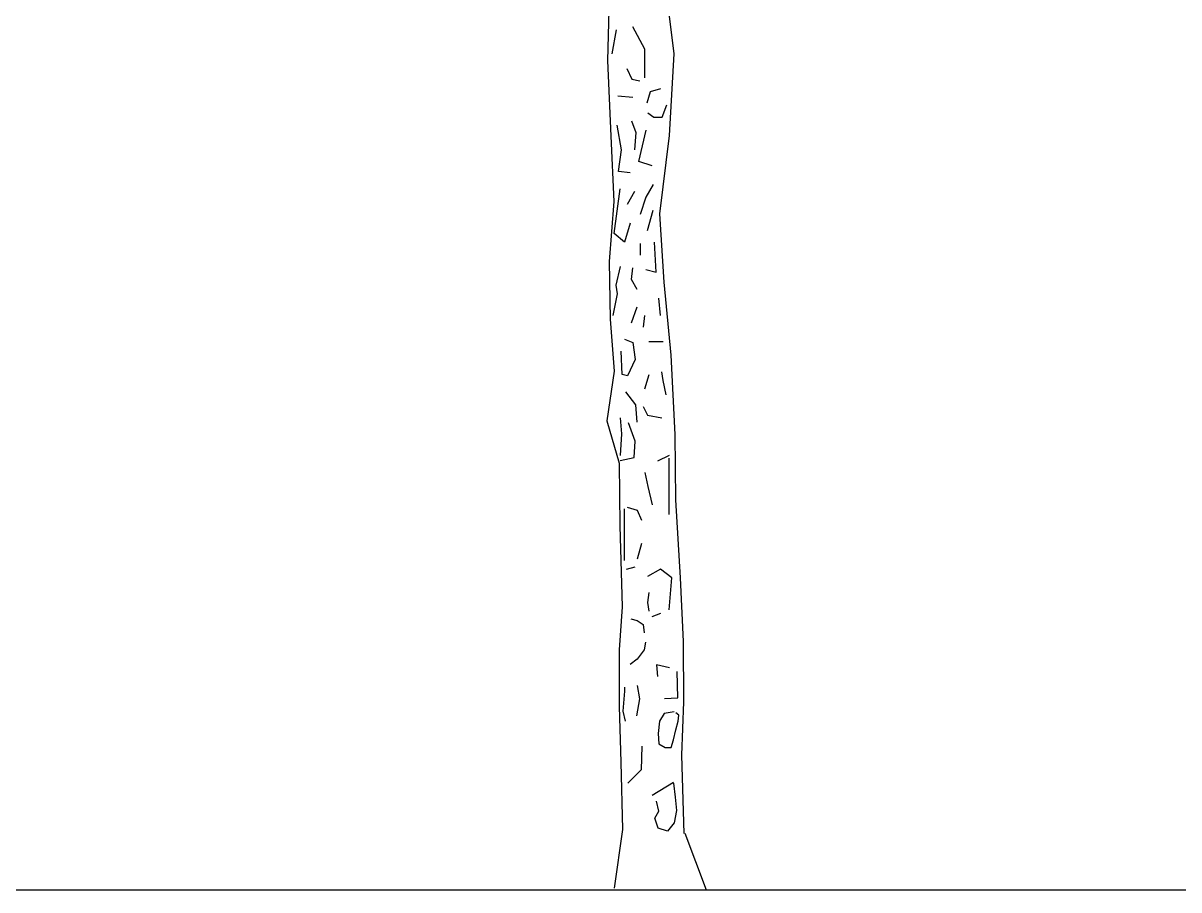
# Model space of a CAD drawing. Header units: millimetres. Extents: x 87938 to 265635, y 330093 to 434310.
# Drawn here: x 256680 to 261980, y 365241 to 369217 of the extents above; entities that cross this region are included whole.
import ezdxf

# ---------------------------------------------------------------- set-up
doc = ezdxf.new("R2010")
doc.units = ezdxf.units.MM
doc.layers.add('www.cad-blocks.net', color=7, linetype='Continuous')

# ---------------------------------------------------------------- blocks, each defined once
blk = doc.blocks.new('A$C61DD4849')
for p, q in [((2875.3, 4099.6), (2867.6, 3804)), ((3173, 3834.5), (3141.1, 4093.8)), ((2907.8, 3944.5), (2887.2, 3834.7)), ((3038.1, 3855.3), (2983.2, 3958.3)), ((3038.1, 3724.9), (3038.1, 3855.3)), ((3151.3, 3459.9), (3173, 3834.5)), ((2867.6, 3804), (2883, 3457.6)), ((2956.3, 3766.9), (2979.5, 3718.6)), ((2979.5, 3718.6), (3016.2, 3710.8)), ((3062.6, 3660.6), (3047.1, 3608.4)), ((3110.9, 3674.1), (3062.6, 3660.6)), ((2914.6, 3642.6), (2983.2, 3635.7)), ((3052.9, 3563.9), (3080, 3544.5)), ((3118.6, 3544.5), (3139.9, 3600.6)), ((2931.5, 3394.6), (2911.7, 3507)), ((2977.7, 3526.8), (2997.6, 3473.9)), ((3080, 3544.5), (3118.6, 3544.5)), ((2883, 3457.6), (2897.1, 3157.1)), ((2997.6, 3473.9), (2990.9, 3394.6)), ((3010.6, 3340.7), (3044.9, 3484.8)), ((3107.4, 3100.9), (3151.3, 3459.9)), ((2918.3, 3295.4), (2931.5, 3394.6)), ((3072.4, 3320.1), (3010.6, 3340.7)), ((2971.1, 3288.8), (2918.3, 3295.4)), ((3076.9, 3235.9), (3043.8, 3176.4)), ((2898.4, 3011), (2924.9, 3216)), ((2990.9, 3202.8), (2957.9, 3143.3)), ((2897.1, 3157.1), (2875.2, 2882.8)), ((3043.8, 3176.4), (3017.4, 3097)), ((3050.4, 3024.3), (3076.9, 3116.8)), ((3127.3, 2787.1), (3107.4, 3100.9)), ((2971.1, 3057.3), (2944.7, 2971.4)), ((2944.7, 2971.4), (2898.4, 3011)), ((3090.1, 2832.5), (3083.5, 2971.4)), ((3017.4, 2964.8), (3017.4, 2911.9)), ((2875.2, 2882.8), (2880.2, 2617.3)), ((2924.9, 2859), (2905, 2773)), ((2977.7, 2799.4), (2984.3, 2852.3)), ((3043.8, 2845.7), (3090.1, 2832.5)), ((2905, 2773), (2911.7, 2733.3)), ((3004.2, 2753.2), (2977.7, 2799.4)), ((3158.7, 2451.9), (3127.3, 2787.1)), ((2911.7, 2733.3), (2891.8, 2634.1)), ((3109.9, 2634.1), (3103.3, 2713.5)), ((2977.7, 2601.1), (3004.2, 2673.8)), ((2880.2, 2617.3), (2897.9, 2379.3)), ((3037.2, 2634.1), (3030.6, 2581.2)), ((2944.7, 2525.8), (2984.1, 2511)), ((2984.1, 2511), (2994, 2432.1)), ((3057, 2515.1), (3123.1, 2515.1)), ((2934.9, 2363.1), (2929.9, 2471.6)), ((3177.3, 2089.3), (3158.7, 2451.9)), ((2994, 2432.1), (2959.5, 2358.2)), ((2897.9, 2379.3), (2863.8, 2150.7)), ((2959.5, 2358.2), (2934.9, 2363.1)), ((3057, 2363), (3037.2, 2296.9)), ((3123.1, 2336.6), (3116.5, 2376.2)), ((3136.3, 2270.4), (3123.1, 2336.6)), ((2997.6, 2224.2), (2951.3, 2283.7)), ((3004.2, 2144.8), (2997.6, 2224.2)), ((3030.6, 2217.5), (3050.4, 2177.9)), ((3050.4, 2177.9), (3116.5, 2164.7)), ((2863.8, 2150.7), (2920.9, 1957.2)), ((2924.9, 2164.7), (2931.5, 2091.9)), ((2994, 2057.6), (2964.4, 2141.4)), ((2931.5, 2091.9), (2924.9, 1992.7)), ((3180.5, 1788.6), (3177.3, 2089.3)), ((2989, 1983.7), (2994, 2057.6)), ((2925, 1968.9), (2989, 1983.7)), ((3149.5, 1992.7), (3096.7, 1966.3)), ((3149.5, 1721.6), (3149.5, 1979.5)), ((2920.9, 1957.2), (2923.8, 1670)), ((3038.3, 1914.7), (3053.1, 1850.6)), ((3053.1, 1850.6), (3072.8, 1766.8)), ((2957.9, 1754.7), (3004.2, 1741.5)), ((3201.7, 1431.4), (3180.5, 1788.6)), ((2944.7, 1510), (2944.7, 1748.1)), ((3004.2, 1741.5), (3024, 1695.2)), ((2923.8, 1670), (2934.5, 1299)), ((3024, 1589.4), (3004.2, 1516.6)), ((2954.6, 1471.2), (2994, 1481)), ((3109.9, 1470.3), (3050.4, 1437.3)), ((3162.8, 1430.7), (3109.9, 1470.3)), ((3215.5, 1139.1), (3201.7, 1431.4)), ((3149.5, 1285.2), (3162.8, 1430.7)), ((3057, 1364.5), (3050.4, 1318.3)), ((2934.5, 1299), (2921.2, 1100.8)), ((3050.4, 1318.3), (3057, 1278.6)), ((2974.9, 1242.8), (3003.3, 1235.7)), ((3003.3, 1235.7), (3031.7, 1217.9)), ((3072.8, 1254.3), (3112.2, 1269.1)), ((3031.7, 1217.9), (3035.3, 1178.8)), ((3042.4, 1136.2), (3035.3, 1100.6)), ((3218.1, 862.8), (3215.5, 1139.1)), ((2921.2, 1100.8), (2920.6, 840.6)), ((3035.3, 1100.6), (3003.3, 1057.9)), ((3003.3, 1057.9), (2971.3, 1033)), ((3092.5, 1032.5), (3097.4, 978.3)), ((3151.6, 1017.8), (3092.5, 1032.5)), ((3189.7, 881.3), (3186.5, 1002.2)), ((2939.3, 819.7), (2946.4, 912.1)), ((2946.4, 912.1), (2946.4, 929.9)), ((3003.3, 937), (3013.9, 876.6)), ((3013.9, 876.6), (2999.7, 798.4)), ((3129.3, 878.1), (3189.7, 881.3)), ((3208.9, 618.6), (3218.1, 862.8)), ((2920.6, 840.6), (2927.9, 586.1)), ((2950, 773.5), (2939.3, 819.7)), ((3127.7, 809), (3106.3, 773.5)), ((3173.9, 816.1), (3127.7, 809)), ((3195.2, 801.9), (3181, 812.6)), ((3191.6, 773.5), (3195.2, 801.9)), ((3106.3, 773.5), (3099.2, 716.6)), ((3181, 734.4), (3191.6, 773.5)), ((3099.2, 716.6), (3102.8, 670.4)), ((3170.3, 688.1), (3181, 734.4)), ((3024.4, 658.6), (3021.2, 550.4)), ((3102.8, 670.4), (3131.2, 652.6)), ((3131.2, 652.6), (3159.6, 652.6)), ((3159.6, 652.6), (3170.3, 688.1)), ((2927.9, 586.1), (2936.8, 277.4)), ((3219.2, 258.4), (3208.9, 618.6)), ((3021.2, 550.4), (2960.8, 489.9)), ((3170.6, 493.1), (3072, 432.7)), ((3170.3, 489), (3177.4, 425)), ((3177.4, 425), (3184.5, 364.6)), ((3102.8, 361), (3092.1, 407.2)), ((3085, 329), (3102.8, 361)), ((3099.2, 282.8), (3085, 329)), ((3184.5, 364.6), (3173.9, 307.7)), ((2936.8, 277.4), (2898.5, 8)), ((3141.9, 268.6), (3099.2, 282.8)), ((3173.9, 307.7), (3141.9, 268.6)), ((3221.5, 260.9), (3320, 0))]:
    blk.add_line(p, q)
blk = doc.blocks.new('format')
at = {"layer": 'www.cad-blocks.net', "color": 155, "true_color": 0x546d8e}
blk.add_line((102853.7, 365241.3), (265634.8, 365241.3), dxfattribs=at)

msp = doc.modelspace()

# ---------------------------------------------------------------- block references
msp.add_blockref('A$C61DD4849', (256492.4, 365241.3))
at = {"layer": 'www.cad-blocks.net'}
msp.add_blockref('format', (0, 0), dxfattribs=at)

doc.saveas('drawing.dxf')
